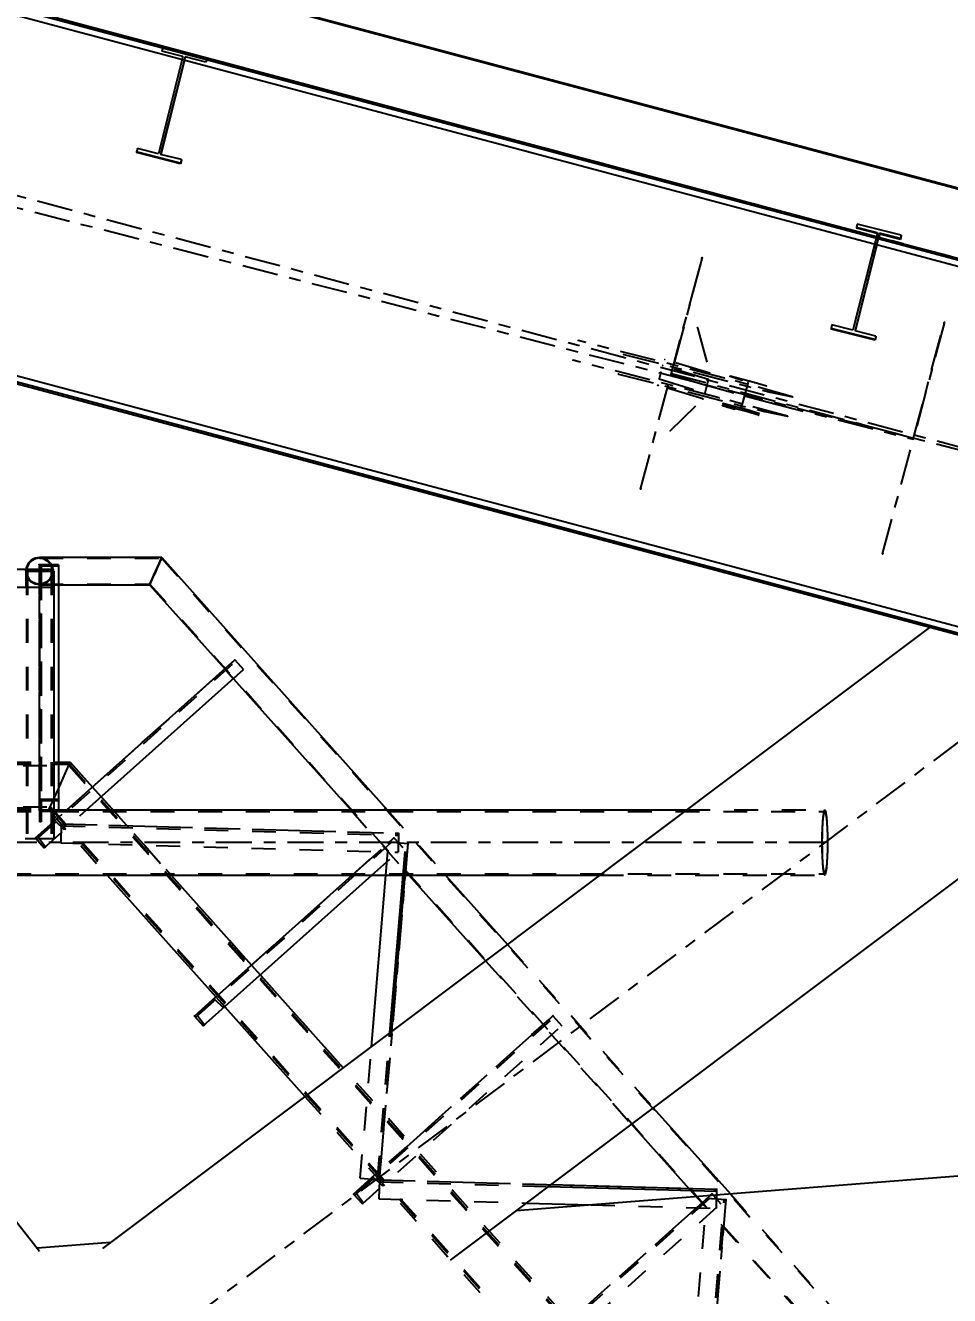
# Model space of a CAD drawing. Header units: millimetres. Extents: x 2368 to 8313, y 7493 to 11698.
# Drawn here: x 6956.3 to 7033.7, y 11152.7 to 11259.1 of the extents above; entities that cross this region are included whole.
import ezdxf

# ---------------------------------------------------------------- set-up
doc = ezdxf.new("R2010")
doc.units = ezdxf.units.MM
for name, pattern in [('XKITLINE00', [0]), ('XKITLINE02', [4, 2, -2]), ('XKITLINE03', [6, 3, -1, 1, -1])]:
    doc.linetypes.add(name, pattern=pattern)
doc.styles.add('ROMANS', font='romans.shx')
doc.dimstyles.new('MD300', dxfattribs={"dimtxt": 2.5, "dimasz": 2.5, "dimexe": 1, "dimexo": 1, "dimgap": 0.5, "dimtad": 1, "dimdec": 1, "dimlfac": 50, "dimrnd": 0.5, "dimdsep": 46, "dimtxsty": 'ROMANS', "dimcen": 1, "dimclrd": 146, "dimclre": 146, "dimclrt": 30, "dimadec": 1, "dimazin": 2, "dimtfac": 1, "dimtdec": 1, "dimtmove": 0, "dimatfit": 1, "dimfxl": 1, "dimtolj": 1, "dimtzin": 0, "dimlwd": -1, "dimlwe": -1, "dimarcsym": 0})

# ---------------------------------------------------------------- blocks, each defined once
blk = doc.blocks.new('*D42')
at = {"color": 146, "transparency": 16777216}
for p, q in [((6918.69, 11189.66), (6918.69, 10968.16)), ((7026.59, 11121.22), (7026.59, 10968.16)), ((6921.19, 10969.16), (7024.09, 10969.16))]:
    blk.add_line(p, q, dxfattribs=at)
for points in [[(6921.19, 10969.58), (6921.19, 10968.75), (6918.69, 10969.16)], [(7024.09, 10969.58), (7024.09, 10968.75), (7026.59, 10969.16)]]:
    blk.add_solid(points, dxfattribs=at)
at = {"layer": 'Defpoints', "color": 0, "transparency": 16777216}
for p in [(6918.69, 11190.66), (7026.59, 11122.22), (7026.59, 10969.16)]:
    blk.add_point(p, dxfattribs=at)
at = {"color": 30, "transparency": 16777216, "insert": (6972.64, 10970.91), "char_height": 2.5, "attachment_point": 5, "style": 'ROMANS'}
blk.add_mtext('\\A1;5395', dxfattribs=at)

msp = doc.modelspace()

# ---------------------------------------------------------------- linework, layer by layer
at = {"color": 8, "linetype": 'XKITLINE00'}
for p, q in [((7064.0986, 11237.4567), (6914.458, 11277.366)), ((7064.1243, 11237.5533), (6914.4838, 11277.4626)), ((7069.2414, 11230.1355), (6912.4567, 11271.9501)), ((7027.55, 11241.4085), (6912.4898, 11272.0951)), ((7068.907, 11229.7021), (6912.3439, 11271.4577)), ((6967.7629, 11257.2457), (6967.6917, 11256.9625)), ((6969.4432, 11256.522), (6967.6917, 11256.9625)), ((6971.4482, 11256.3189), (6967.7629, 11257.2457)), ((6969.4432, 11256.522), (6967.3912, 11248.357)), ((6969.6255, 11256.4761), (6967.5736, 11248.3112)), ((6969.5711, 11256.1951), (6967.5875, 11248.3077)), ((6971.377, 11256.0356), (6969.6255, 11256.4761)), ((6971.4482, 11256.3189), (6971.377, 11256.0356)), ((6971.4482, 11256.3189), (6971.4482, 11256.3017)), ((6965.6397, 11248.7975), (6965.5685, 11248.5142)), ((6969.2539, 11247.5874), (6965.5685, 11248.5142)), ((6965.5685, 11248.5142), (6965.5685, 11248.4554)), ((6969.2539, 11247.5292), (6965.5685, 11248.4554)), ((6967.3912, 11248.357), (6965.6397, 11248.7975)), ((6969.3251, 11247.8707), (6967.5736, 11248.3112)), ((6969.3251, 11247.8707), (6969.2539, 11247.5874)), ((6969.3251, 11247.8123), (6969.2539, 11247.5292)), ((6969.2539, 11247.5874), (6969.2539, 11247.5292)), ((6969.3251, 11247.8123), (6969.3113, 11247.8157)), ((6969.3251, 11247.8707), (6969.3251, 11247.8123)), ((7035.3757, 11207.776), (6905.6855, 11242.3645)), ((7049.2508, 11204.2294), (6905.7187, 11242.5095)), ((7049.5877, 11204.662), (6905.8314, 11243.002)), ((7025.9536, 11242.4664), (7025.8824, 11242.1831)), ((7027.6339, 11241.7426), (7025.8824, 11242.1831)), ((7025.8824, 11242.1831), (7025.8824, 11242.117)), ((7027.6184, 11241.6807), (7025.8824, 11242.117)), ((7029.6389, 11241.5395), (7025.9536, 11242.4664)), ((7027.6339, 11241.7426), (7025.5817, 11233.5777)), ((7027.8162, 11241.6967), (7025.7641, 11233.5318)), ((7068.8207, 11230.4016), (7027.7316, 11241.3601)), ((7027.8162, 11241.631), (7027.7471, 11241.3559)), ((7029.5677, 11241.2562), (7027.8162, 11241.6967)), ((7027.8162, 11241.6967), (7027.8162, 11241.631)), ((7029.5677, 11241.1908), (7027.8162, 11241.631)), ((7029.6389, 11241.5395), (7029.5677, 11241.2562)), ((7029.6389, 11241.4739), (7029.5677, 11241.1908)), ((7029.5677, 11241.2562), (7029.5677, 11241.1908)), ((7029.6389, 11241.4739), (7029.6234, 11241.4778)), ((7029.6389, 11241.5395), (7029.6389, 11241.4739)), ((7027.5876, 11240.7221), (7025.7782, 11233.5283)), ((6895.2793, 11235.0491), (6957.4395, 11156.4415)), ((7023.8303, 11234.0182), (7023.7591, 11233.7349)), ((7027.4444, 11232.808), (7023.7591, 11233.7349)), ((7023.7591, 11233.7349), (7023.7591, 11233.6749)), ((7027.4444, 11232.7487), (7023.7591, 11233.6749)), ((7025.5817, 11233.5777), (7023.8303, 11234.0182)), ((7027.5156, 11233.0913), (7025.7641, 11233.5318)), ((7027.5156, 11233.0913), (7027.4444, 11232.808)), ((7027.5156, 11233.0317), (7027.4444, 11232.7487)), ((7027.4444, 11232.808), (7027.4444, 11232.7487)), ((7027.5156, 11233.0317), (7027.5015, 11233.0353)), ((7027.5156, 11233.0913), (7027.5156, 11233.0317)), ((7031.995, 11208.6776), (6962.7022, 11156.6494)), ((7050.6098, 11199.7952), (6991.8447, 11155.6716)), ((7068.1419, 11165.3416), (6997.3668, 11159.8179)), ((6963.3905, 11157.1661), (6957.2457, 11156.6866))]:
    msp.add_line(p, q, dxfattribs=at)
at = {"color": 8, "linetype": 'XKITLINE03'}
for p, q in [((6913.0148, 11271.9551), (7062.6554, 11232.0458)), ((7062.6555, 11232.0458), (6913.0149, 11271.9551)), ((7058.7281, 11217.3205), (6856.5882, 11269.2452)), ((7058.7281, 11217.3205), (6909.0876, 11257.2298)), ((7058.7282, 11217.3205), (6909.0877, 11257.2298)), ((6967.4112, 11247.9923), (6967.4112, 11248.0508)), ((7010.3443, 11229.8637), (7012.9382, 11239.5897)), ((7012.9569, 11239.6597), (7010.3629, 11229.9337)), ((7012.9382, 11239.5897), (7012.9569, 11239.6597)), ((7012.5714, 11233.7912), (7013.584, 11229.9824)), ((7030.635, 11224.4522), (7033.229, 11234.1782)), ((7033.2476, 11234.2481), (7030.6537, 11224.5221)), ((7033.229, 11234.1782), (7033.2476, 11234.2481)), ((7014.8265, 11229.5674), (7002.564, 11232.7174)), ((7025.6017, 11233.2118), (7025.6017, 11233.2715)), ((7006.3784, 11231.5531), (7018.6409, 11228.4031)), ((7014.3885, 11227.9251), (7002.126, 11231.075)), ((7013.4902, 11229.4468), (7009.648, 11230.6196)), ((7013.584, 11229.9824), (7009.8326, 11231.1274)), ((7005.9404, 11229.9107), (7018.2029, 11226.7608)), ((7007.7852, 11220.2684), (7010.3443, 11229.8637)), ((7009.4821, 11230.0643), (7009.3492, 11229.499)), ((7009.3492, 11229.499), (7013.1913, 11228.3262)), ((7010.363, 11229.9341), (7010.3444, 11229.8641)), ((7010.3444, 11229.8641), (7012.7124, 11229.141)), ((7030.6538, 11224.5225), (7010.363, 11229.9341)), ((7013.3573, 11228.8815), (7013.4902, 11229.4468)), ((7020.5333, 11228.0092), (7014.8265, 11229.5674)), ((7017.3219, 11229.1994), (7015.3012, 11229.7184)), ((7015.3012, 11229.7184), (7016.3155, 11229.4088)), ((7016.7981, 11229.2268), (7016.2313, 11227.1015)), ((7018.3362, 11228.8898), (7017.3219, 11229.1994)), ((7013.0069, 11227.8184), (7009.2555, 11228.9634)), ((7012.7124, 11229.141), (7016.4941, 11228.0872)), ((7013.1913, 11228.3262), (7013.3573, 11228.8815)), ((7018.6409, 11228.4031), (7020.5333, 11228.0092)), ((7010.268, 11225.1546), (7013.0069, 11227.8184)), ((7020.0953, 11226.3669), (7014.3885, 11227.9251)), ((7016.6726, 11226.7649), (7014.6519, 11227.2839)), ((7014.6519, 11227.2839), (7015.6662, 11226.9743)), ((7016.7139, 11226.9194), (7014.6931, 11227.4385)), ((7014.6931, 11227.4385), (7015.7074, 11227.1289)), ((7016.4941, 11228.0872), (7018.5205, 11227.5567)), ((7018.5205, 11227.5567), (7030.6351, 11224.4525)), ((7017.6869, 11226.4553), (7016.6726, 11226.7649)), ((7017.7282, 11226.6098), (7016.7139, 11226.9194)), ((7018.2029, 11226.7608), (7020.0953, 11226.3669)), ((7028.0759, 11214.8568), (7030.635, 11224.4522)), ((7007.8038, 11220.3383), (7007.7852, 11220.2684)), ((7058.7281, 11217.3205), (6957.6582, 11141.4324)), ((7058.7282, 11217.3205), (6957.6582, 11141.4324)), ((7028.0946, 11214.9267), (7028.0759, 11214.8568))]:
    msp.add_line(p, q, dxfattribs=at)
at = {"color": 7, "linetype": 'XKITLINE00'}
for p, q in [((6956.7473, 11214.3129), (6956.4944, 11214.06)), ((6956.7473, 11214.3129), (6956.4944, 11214.06)), ((6956.7515, 11214.3129), (6956.4986, 11214.06)), ((6957.066, 11214.4752), (6956.7473, 11214.3129)), ((6957.066, 11214.4752), (6956.7473, 11214.3129)), ((6957.0702, 11214.4752), (6956.7515, 11214.3129)), ((6957.0888, 11214.4182), (6956.7868, 11214.2643)), ((6957.4235, 11214.5312), (6957.0702, 11214.4752)), ((6957.4192, 11214.5312), (6957.0721, 11214.4762)), ((6957.4192, 11214.5312), (6957.0721, 11214.4762)), ((6957.4235, 11214.4712), (6957.0888, 11214.4182)), ((6957.4213, 11214.5308), (6957.4192, 11214.5312)), ((6967.6855, 11214.5312), (6957.4192, 11214.5312)), ((6957.4213, 11214.5308), (6957.4192, 11214.5312)), ((6957.7539, 11214.4182), (6957.4213, 11214.4708)), ((6957.7539, 11214.4182), (6957.4213, 11214.4708)), ((6957.7767, 11214.4752), (6957.4235, 11214.5312)), ((6957.7582, 11214.4182), (6957.4235, 11214.4712)), ((6958.0558, 11214.2643), (6957.7539, 11214.4182)), ((6958.0558, 11214.2643), (6957.7539, 11214.4182)), ((6958.0601, 11214.2643), (6957.7582, 11214.4182)), ((6958.0954, 11214.3129), (6957.7767, 11214.4752)), ((6958.3483, 11214.06), (6958.0954, 11214.3129)), ((6967.3321, 11213.7414), (6967.5878, 11214.3129)), ((6967.3321, 11213.7414), (6967.5878, 11214.3129)), ((6967.6605, 11214.4752), (6967.5878, 11214.3129)), ((6967.5878, 11214.3129), (6967.6605, 11214.4752)), ((6967.6855, 11214.5312), (6967.6605, 11214.4752)), ((6967.6855, 11214.5312), (6967.6605, 11214.4752)), ((6967.6855, 11214.5312), (6986.5748, 11193.3881)), ((6920.934, 11213.5582), (6958.5666, 11213.5581)), ((6956.303, 11213.5581), (6956.3321, 11213.7414)), ((6956.303, 11213.5581), (6956.3321, 11213.7414)), ((6956.3073, 11213.5581), (6956.3363, 11213.7414)), ((6956.4944, 11214.06), (6956.3321, 11213.7414)), ((6956.4944, 11214.06), (6956.3321, 11213.7414)), ((6956.4986, 11214.06), (6956.3363, 11213.7414)), ((6956.3673, 11213.5581), (6956.3933, 11213.7228)), ((6956.5472, 11214.0247), (6956.3933, 11213.7228)), ((6956.7868, 11214.2643), (6956.5472, 11214.0247)), ((6957.4193, 11213.9387), (6958.3436, 11213.9387)), ((6957.4193, 11213.9364), (6957.4193, 11213.5581)), ((6957.4193, 11213.9364), (6958.3448, 11213.9364)), ((6957.5793, 11213.8366), (6957.5793, 11213.5581)), ((6957.5793, 11213.8366), (6958.3956, 11213.8366)), ((6958.2954, 11214.0247), (6958.0558, 11214.2643)), ((6958.2954, 11214.0247), (6958.0558, 11214.2643)), ((6958.2997, 11214.0247), (6958.0601, 11214.2643)), ((6958.2954, 11214.0247), (6958.3393, 11213.9387)), ((6958.2954, 11214.0247), (6958.3393, 11213.9387)), ((6958.2997, 11214.0247), (6958.4536, 11213.7228)), ((6958.3483, 11214.06), (6958.5106, 11213.7414)), ((6958.4101, 11213.9387), (6959.0193, 11213.9387)), ((6958.4113, 11213.9364), (6959.0193, 11213.9364)), ((6958.4536, 11213.7228), (6958.4797, 11213.5581)), ((6958.4621, 11213.8366), (6959.0193, 11213.8366)), ((6958.5106, 11213.7414), (6958.5397, 11213.5581)), ((6958.5666, 11213.5581), (6958.5666, 11212.0581)), ((6958.5666, 11213.3881), (6958.6233, 11213.3881)), ((6958.6233, 11213.3881), (6958.6233, 11190.9882)), ((6959.0193, 11213.9364), (6959.0193, 11213.408)), ((6959.0193, 11213.408), (6959.0193, 11194.2948)), ((6966.8733, 11212.7163), (6967.3321, 11213.7414)), ((6966.8733, 11212.7163), (6967.174, 11213.3881)), ((6967.3321, 11213.7414), (6967.174, 11213.3881)), ((6959.0192, 11212.2452), (6966.6624, 11212.2452)), ((6966.6875, 11212.3011), (6966.6624, 11212.2452)), ((6966.6875, 11212.3011), (6966.6624, 11212.2452)), ((6966.6624, 11212.2452), (6972.9516, 11205.2056)), ((6966.6875, 11212.3011), (6966.8733, 11212.7163)), ((6966.6875, 11212.3011), (6966.8733, 11212.7163)), ((6920.7517, 11212.0582), (6958.5666, 11212.0581)), ((6959.7242, 11193.3881), (6973.8041, 11205.9673)), ((6973.8041, 11205.9673), (6974.537, 11205.1469)), ((6961.3753, 11193.3881), (6974.537, 11205.1469)), ((6973.6844, 11204.3853), (6983.5094, 11193.3881)), ((6959.0192, 11197.3881), (6960.0135, 11197.3881)), ((6959.0193, 11195.1666), (6960.0135, 11197.3881)), ((6959.0193, 11195.1666), (6960.0135, 11197.3881)), ((6960.0135, 11197.3881), (6961.8725, 11195.3074)), ((6958.6233, 11194.2948), (6959.0193, 11194.2948)), ((6958.6233, 11194.1796), (6959.0193, 11194.1796)), ((6959.0192, 11194.1796), (6959.0192, 11193.2884)), ((6959.0193, 11194.2948), (6959.0193, 11194.1796)), ((6962.6053, 11194.4871), (6963.5871, 11193.3881)), ((6958.6233, 11193.2884), (6959.0192, 11193.2884)), ((6959.0193, 11193.3881), (7011.632, 11193.3881)), ((6956.2233, 11190.9882), (6958.6233, 11190.9882)), ((6932.5409, 11187.9281), (7004.3602, 11187.9281)), ((6963.1012, 11187.9281), (6972.2143, 11177.7277)), ((6968.4651, 11187.9281), (6975.1972, 11180.3926)), ((6970.4245, 11176.1286), (6983.6318, 11187.9281)), ((6971.1574, 11175.3083), (6985.2828, 11187.9281)), ((6985.2468, 11173.5769), (6986.4626, 11187.9281)), ((6986.7901, 11174.7357), (6987.9077, 11187.9281)), ((6986.9616, 11174.8645), (6988.0683, 11187.9281)), ((6988.3873, 11187.9281), (6994.8002, 11180.7501)), ((6991.4528, 11187.9281), (6996.6349, 11182.1277)), ((6975.9301, 11179.5723), (6982.8764, 11171.7971)), ((6970.4245, 11176.1286), (6971.1574, 11175.3083)), ((6972.9472, 11176.9073), (6979.6661, 11169.3867)), ((7008.8581, 11168.4461), (7015.3151, 11161.2187)), ((7007.0234, 11167.0685), (7011.8397, 11161.6776)), ((7000.0685, 11161.8465), (7014.1632, 11161.4526)), ((7000.2741, 11162.0008), (7014.1677, 11161.6125)), ((7013.6269, 11161.0869), (7013.7788, 11161.2226)), ((7013.7788, 11161.2226), (7013.8823, 11161.1068)), ((7014.1677, 11161.6125), (7014.1632, 11161.4526)), ((6998.2188, 11160.4576), (7003.6274, 11160.3065))]:
    msp.add_line(p, q, dxfattribs=at)
at = {"color": 3, "linetype": 'XKITLINE02'}
for p, q in [((6957.0845, 11214.4182), (6956.7826, 11214.2643)), ((6957.0845, 11214.4182), (6956.7826, 11214.2643)), ((6957.0721, 11214.4762), (6957.066, 11214.4752)), ((6957.0721, 11214.4762), (6957.066, 11214.4752)), ((6957.4192, 11214.4712), (6957.0845, 11214.4182)), ((6957.4192, 11214.4712), (6957.0845, 11214.4182)), ((6957.4213, 11214.4708), (6957.4192, 11214.4712)), ((6957.4192, 11214.4712), (6967.6587, 11214.4712)), ((6957.4213, 11214.4708), (6957.4192, 11214.4712)), ((6957.7724, 11214.4752), (6957.4213, 11214.5308)), ((6957.7724, 11214.4752), (6957.4213, 11214.5308)), ((6958.0911, 11214.3129), (6957.7724, 11214.4752)), ((6958.0911, 11214.3129), (6957.7724, 11214.4752)), ((6958.344, 11214.06), (6958.0911, 11214.3129)), ((6958.344, 11214.06), (6958.0911, 11214.3129)), ((6967.4589, 11214.0247), (6967.6605, 11214.4752)), ((6967.4589, 11214.0247), (6967.635, 11214.4182)), ((6967.4747, 11214.06), (6967.635, 11214.4182)), ((6967.6605, 11214.4752), (6967.5878, 11214.3129)), ((6967.5878, 11214.3129), (6967.5879, 11214.3129)), ((6967.6587, 11214.4712), (6967.635, 11214.4182)), ((6967.6587, 11214.4712), (6967.635, 11214.4182)), ((6967.6587, 11214.4712), (6967.635, 11214.4182)), ((6967.6587, 11214.4712), (6967.635, 11214.4182)), ((6967.6587, 11214.4712), (7029.6712, 11145.0597)), ((6967.6855, 11214.5312), (6967.6605, 11214.4752)), ((6967.6855, 11214.5312), (6967.6605, 11214.4752)), ((6920.9134, 11213.3882), (6958.4086, 11213.3881)), ((6956.2193, 11213.3881), (6958.6193, 11213.3881)), ((6956.2193, 11213.3881), (6958.6193, 11213.3881)), ((6956.2193, 11213.3881), (6958.6193, 11213.3881)), ((6956.2233, 11213.3881), (6958.5666, 11213.3881)), ((6956.2761, 11213.3882), (6956.303, 11213.5581)), ((6956.2761, 11213.3882), (6956.303, 11213.5581)), ((6956.2761, 11213.3882), (6956.3321, 11213.035)), ((6956.2761, 11213.3882), (6956.3321, 11213.035)), ((6956.2803, 11213.3882), (6956.3073, 11213.5581)), ((6956.2803, 11213.5581), (6956.2803, 11212.0581)), ((6956.2803, 11213.3882), (6956.3363, 11213.035)), ((6956.3891, 11213.7228), (6956.3361, 11213.3882)), ((6956.3891, 11213.7228), (6956.3361, 11213.3882)), ((6956.3361, 11213.3882), (6956.3891, 11213.0535)), ((6956.3361, 11213.3882), (6956.3891, 11213.0535)), ((6956.3403, 11213.3882), (6956.3673, 11213.5581)), ((6956.3403, 11213.3882), (6956.3933, 11213.0535)), ((6956.3553, 11213.3881), (6956.3553, 11190.9882)), ((6956.3553, 11213.3881), (6956.3553, 11190.9882)), ((6956.3553, 11213.3881), (6956.3553, 11190.9882)), ((6956.3593, 11213.3881), (6956.3593, 11190.9882)), ((6956.4383, 11213.3881), (6956.3775, 11212.0581)), ((6956.543, 11214.0247), (6956.3891, 11213.7228)), ((6956.543, 11214.0247), (6956.3891, 11213.7228)), ((6956.4321, 11213.3881), (6956.4321, 11190.9882)), ((6956.4321, 11213.3881), (6956.4321, 11190.9882)), ((6956.4321, 11213.3881), (6956.4321, 11190.9882)), ((6956.4361, 11213.3881), (6956.4361, 11190.9882)), ((6956.7826, 11214.2643), (6956.543, 11214.0247)), ((6956.7826, 11214.2643), (6956.543, 11214.0247)), ((6957.4192, 11213.9364), (6957.4193, 11193.3882)), ((6957.4192, 11213.9364), (6957.4192, 11212.9534)), ((6959.0192, 11213.9364), (6957.4192, 11213.9364)), ((6957.4193, 11213.9364), (6957.4192, 11192.3907)), ((6957.4193, 11213.9387), (6957.4193, 11193.1427)), ((6957.4193, 11213.5581), (6957.4193, 11211.5785)), ((6957.5792, 11213.8381), (6957.5793, 11193.2899)), ((6957.5792, 11213.8381), (6957.5792, 11212.9534)), ((6959.0192, 11213.8381), (6957.5792, 11213.8381)), ((6957.5793, 11213.8366), (6957.5792, 11192.3907)), ((6957.5793, 11213.8235), (6957.5793, 11193.1427)), ((6959.0193, 11213.8235), (6957.5793, 11213.8235)), ((6957.5793, 11213.5581), (6957.5793, 11211.5785)), ((6958.3393, 11213.9387), (6958.4493, 11213.7228)), ((6958.3393, 11213.9387), (6958.4493, 11213.7228)), ((6958.3436, 11213.9387), (6958.4101, 11213.9387)), ((6958.344, 11214.06), (6958.5063, 11213.7414)), ((6958.344, 11214.06), (6958.5063, 11213.7414)), ((6958.3448, 11213.9364), (6958.4113, 11213.9364)), ((6958.3956, 11213.8366), (6958.4621, 11213.8366)), ((6958.4065, 11213.3881), (6958.4065, 11190.9882)), ((6958.4065, 11213.3881), (6958.4065, 11190.9882)), ((6958.4065, 11213.3881), (6958.4065, 11190.9882)), ((6958.4086, 11213.3881), (6958.4694, 11212.0581)), ((6958.4105, 11213.3881), (6958.4105, 11190.9882)), ((6958.4493, 11213.7228), (6958.5023, 11213.3882)), ((6958.4493, 11213.7228), (6958.5023, 11213.3882)), ((6958.5023, 11213.3882), (6958.4493, 11213.0535)), ((6958.5023, 11213.3882), (6958.4493, 11213.0535)), ((6958.5066, 11213.3882), (6958.4536, 11213.0535)), ((6958.4797, 11213.5581), (6958.5066, 11213.3882)), ((6958.4833, 11213.3881), (6958.4833, 11190.9882)), ((6958.4833, 11213.3881), (6958.4833, 11190.9882)), ((6958.4833, 11213.3881), (6958.4833, 11190.9882)), ((6958.4873, 11213.3881), (6958.4873, 11190.9882)), ((6958.5063, 11213.7414), (6958.5623, 11213.3882)), ((6958.5063, 11213.7414), (6958.5623, 11213.3882)), ((6958.5623, 11213.3882), (6958.5063, 11213.035)), ((6958.5623, 11213.3882), (6958.5063, 11213.035)), ((6958.5666, 11213.3882), (6958.5106, 11213.035)), ((6958.5397, 11213.5581), (6958.5666, 11213.3882)), ((6958.6193, 11213.3881), (6958.6193, 11190.9882)), ((6958.6193, 11213.3881), (6958.6193, 11190.9882)), ((6958.6193, 11213.3881), (6958.6193, 11190.9882)), ((6959.0192, 11213.9364), (6959.0193, 11193.2899)), ((6959.0193, 11213.5195), (6959.0192, 11194.1796)), ((6959.0193, 11213.9387), (6959.0193, 11213.408)), ((6966.8891, 11212.7516), (6967.3238, 11213.7228)), ((6967.0159, 11213.035), (6967.4747, 11214.06)), ((6967.174, 11213.3882), (6967.0159, 11213.035)), ((6967.0242, 11213.0535), (6967.4589, 11214.0247)), ((6967.174, 11213.3882), (6967.5661, 11214.2643)), ((6967.174, 11213.3881), (6967.174, 11213.3882)), ((6967.4747, 11214.06), (6967.3321, 11213.7414)), ((6967.3321, 11213.7414), (6967.3321, 11213.7414)), ((6967.4747, 11214.06), (6967.4747, 11214.06)), ((6956.3321, 11213.035), (6956.4944, 11212.7163)), ((6956.3321, 11213.035), (6956.4944, 11212.7163)), ((6956.3363, 11213.035), (6956.4986, 11212.7163)), ((6956.3891, 11213.0535), (6956.543, 11212.7516)), ((6956.3891, 11213.0535), (6956.543, 11212.7516)), ((6956.3933, 11213.0535), (6956.5472, 11212.7516)), ((6956.7473, 11212.4635), (6956.4944, 11212.7163)), ((6956.7473, 11212.4635), (6956.4944, 11212.7163)), ((6956.7515, 11212.4635), (6956.4986, 11212.7163)), ((6956.7826, 11212.512), (6956.543, 11212.7516)), ((6956.7826, 11212.512), (6956.543, 11212.7516)), ((6956.7868, 11212.512), (6956.5472, 11212.7516)), ((6957.066, 11212.3011), (6956.7473, 11212.4635)), ((6957.066, 11212.3011), (6956.7473, 11212.4635)), ((6957.0702, 11212.3011), (6956.7515, 11212.4635)), ((6957.0845, 11212.3582), (6956.7826, 11212.512)), ((6957.0845, 11212.3582), (6956.7826, 11212.512)), ((6957.0888, 11212.3582), (6956.7868, 11212.512)), ((6957.4192, 11212.2452), (6957.066, 11212.3011)), ((6957.4192, 11212.2452), (6957.066, 11212.3011)), ((6957.4235, 11212.2452), (6957.0702, 11212.3011)), ((6957.4192, 11212.3052), (6957.0845, 11212.3582)), ((6957.4192, 11212.3052), (6957.0845, 11212.3582)), ((6957.4235, 11212.3052), (6957.0888, 11212.3582)), ((6957.4192, 11212.9534), (6957.4193, 11192.4052)), ((6957.5792, 11212.9534), (6957.4192, 11212.9534)), ((6957.7539, 11212.3582), (6957.4192, 11212.3052)), ((6957.7539, 11212.3582), (6957.4192, 11212.3052)), ((6957.4192, 11212.3052), (6966.6893, 11212.3052)), ((6957.7724, 11212.3011), (6957.4192, 11212.2452)), ((6957.7724, 11212.3011), (6957.4192, 11212.2452)), ((6957.4192, 11212.2452), (6959.0192, 11212.2452)), ((6957.5793, 11212.9389), (6957.4193, 11212.9389)), ((6957.5793, 11212.7866), (6957.4193, 11212.7866)), ((6957.7582, 11212.3582), (6957.4235, 11212.3052)), ((6957.7767, 11212.3011), (6957.4235, 11212.2452)), ((6957.5792, 11212.9534), (6957.5793, 11192.4052)), ((6958.0558, 11212.512), (6957.7539, 11212.3582)), ((6958.0558, 11212.512), (6957.7539, 11212.3582)), ((6958.0601, 11212.512), (6957.7582, 11212.3582)), ((6958.0911, 11212.4635), (6957.7724, 11212.3011)), ((6958.0911, 11212.4635), (6957.7724, 11212.3011)), ((6958.0954, 11212.4635), (6957.7767, 11212.3011)), ((6958.2954, 11212.7516), (6958.0558, 11212.512)), ((6958.2954, 11212.7516), (6958.0558, 11212.512)), ((6958.2997, 11212.7516), (6958.0601, 11212.512)), ((6958.344, 11212.7163), (6958.0911, 11212.4635)), ((6958.344, 11212.7163), (6958.0911, 11212.4635)), ((6958.3483, 11212.7163), (6958.0954, 11212.4635)), ((6958.4493, 11213.0535), (6958.2954, 11212.7516)), ((6958.4493, 11213.0535), (6958.2954, 11212.7516)), ((6958.4536, 11213.0535), (6958.2997, 11212.7516)), ((6958.5063, 11213.035), (6958.344, 11212.7163)), ((6958.5063, 11213.035), (6958.344, 11212.7163)), ((6958.5106, 11213.035), (6958.3483, 11212.7163)), ((6966.6875, 11212.3011), (6966.6624, 11212.2452)), ((6966.6875, 11212.3011), (6966.6624, 11212.2452)), ((6966.6875, 11212.3011), (6966.7818, 11212.512)), ((6966.7601, 11212.4635), (6966.6875, 11212.3011)), ((6966.713, 11212.3582), (6966.6893, 11212.3052)), ((6966.713, 11212.3582), (6966.6893, 11212.3052)), ((6966.713, 11212.3582), (6966.6893, 11212.3052)), ((6966.713, 11212.3582), (6966.6893, 11212.3052)), ((6966.6893, 11212.3052), (7027.5052, 11144.233)), ((6966.713, 11212.3582), (6966.8891, 11212.7516)), ((6966.713, 11212.3582), (6966.7601, 11212.4634)), ((6966.7601, 11212.4635), (6967.0242, 11213.0535)), ((6966.7601, 11212.4635), (6967.0159, 11213.035)), ((6966.7601, 11212.4634), (6966.7601, 11212.4635)), ((6966.7819, 11212.512), (6967.0159, 11213.0349)), ((6966.8733, 11212.7163), (6966.8891, 11212.7516)), ((6966.8733, 11212.7163), (6966.8733, 11212.7163)), ((6967.0159, 11213.0349), (6967.0159, 11213.035)), ((6957.193, 11190.939), (6973.8974, 11205.8629)), ((6972.9516, 11205.2056), (6973.6844, 11204.3853)), ((6954.7233, 11197.3882), (6959.0192, 11197.3881)), ((6959.8898, 11197.1117), (6960.0135, 11197.3881)), ((6959.8898, 11197.1117), (6960.0135, 11197.3881)), ((6960.0135, 11197.3881), (7019.3588, 11130.9616)), ((6954.7233, 11197.2182), (6959.9374, 11197.2181)), ((6956.0533, 11197.1118), (6959.8898, 11197.1117)), ((6959.8898, 11197.1117), (7027.0443, 11121.9441)), ((6959.9374, 11197.2181), (7027.0919, 11122.0505)), ((6958.2233, 11193.3881), (6959.0193, 11195.1666)), ((6958.2233, 11193.3881), (6959.0193, 11195.1666)), ((6961.8725, 11195.3074), (6962.6053, 11194.4871)), ((6957.4193, 11194.2948), (6957.4193, 11193.1427)), ((6957.4193, 11194.2948), (6958.6233, 11194.2948)), ((6957.5793, 11194.1796), (6957.5793, 11193.1427)), ((6957.5793, 11194.1796), (6958.6233, 11194.1796)), ((6959.0193, 11194.2948), (6959.0193, 11194.1796)), ((6918.7321, 11193.3881), (6959.0193, 11193.3881)), ((6918.7321, 11193.2681), (7023.2184, 11193.2682)), ((6954.7233, 11193.5582), (6958.2994, 11193.5581)), ((6954.7233, 11193.3882), (6958.2233, 11193.3881)), ((6956.0533, 11193.6646), (6958.347, 11193.6645)), ((6957.0997, 11191.0434), (6959.7242, 11193.3881)), ((6957.4192, 11193.3882), (6959.0192, 11193.3882)), ((6957.4193, 11193.3882), (6957.4193, 11192.4052)), ((6957.4193, 11193.3882), (6959.0193, 11193.3882)), ((6957.5793, 11193.1427), (6957.4193, 11193.1427)), ((6957.5792, 11193.2884), (6958.6233, 11193.2884)), ((6957.5793, 11193.2899), (6957.5793, 11192.4052)), ((6959.0193, 11193.2899), (6957.5793, 11193.2899)), ((6957.8326, 11190.2231), (6961.3753, 11193.3881)), ((6958.2233, 11193.3881), (6963.1012, 11187.9281)), ((6958.2994, 11193.5581), (7025.4539, 11118.3905)), ((6958.347, 11193.6645), (7025.5015, 11118.4969)), ((6959.0193, 11193.3882), (6959.0193, 11193.2899)), ((6963.5871, 11193.3881), (6968.4651, 11187.9281)), ((6983.5094, 11193.3881), (6988.3873, 11187.9281)), ((6986.5748, 11193.3881), (6991.4528, 11187.9281)), ((7011.632, 11193.3881), (7023.2184, 11193.3882)), ((7023.1142, 11193.1178), (7023.0687, 11192.7926)), ((7023.165, 11193.3197), (7023.1142, 11193.1178)), ((7023.1673, 11193.2027), (7023.1188, 11193.0097)), ((7023.2184, 11193.3882), (7023.165, 11193.3197)), ((7023.2184, 11193.2682), (7023.1673, 11193.2027)), ((7023.2184, 11193.3882), (7023.2718, 11193.3197)), ((7023.2184, 11193.2682), (7023.2695, 11193.2027)), ((7023.2695, 11193.2027), (7023.318, 11193.0097)), ((7023.2718, 11193.3197), (7023.3225, 11193.1178)), ((7023.3225, 11193.1178), (7023.3681, 11192.7926)), ((6958.8895, 11192.6424), (6957.0997, 11191.0434)), ((6958.8241, 11192.3962), (6957.3517, 11191.0808)), ((6957.5792, 11192.3907), (6957.4192, 11192.3907)), ((6957.5793, 11192.4052), (6957.4193, 11192.4052)), ((6958.8241, 11192.3962), (6958.8241, 11192.3962)), ((6959.5209, 11191.7315), (6958.8241, 11192.3962)), ((6958.8895, 11192.6424), (6958.8895, 11192.6424)), ((6958.8895, 11192.6424), (6959.6224, 11191.8221)), ((6959.2566, 11192.2322), (6959.2119, 11190.6329)), ((6959.2521, 11192.0723), (6987.5133, 11191.2825)), ((6959.2566, 11192.2322), (6987.5177, 11191.4424)), ((7023.0307, 11192.3603), (7023.0021, 11191.8427)), ((7023.039, 11192.2855), (7023.0116, 11191.7906)), ((7023.0687, 11192.7926), (7023.0307, 11192.3603)), ((7023.0753, 11192.6987), (7023.039, 11192.2855)), ((7023.1188, 11193.0097), (7023.0753, 11192.6987)), ((7023.318, 11193.0097), (7023.3615, 11192.6987)), ((7023.3615, 11192.6987), (7023.3978, 11192.2855)), ((7023.3681, 11192.7926), (7023.4061, 11192.3603)), ((7023.3978, 11192.2855), (7023.4252, 11191.7906)), ((7023.4061, 11192.3603), (7023.4347, 11191.8427)), ((6956.2193, 11190.9882), (6958.6193, 11190.9882)), ((6956.2193, 11190.9882), (6958.6193, 11190.9882)), ((6956.2233, 11190.9882), (6958.6193, 11190.9882)), ((6957.0997, 11191.0434), (6957.0997, 11191.0434)), ((6957.0997, 11191.0434), (6957.8326, 11190.2231)), ((6957.0997, 11191.0434), (6957.8326, 11190.2231)), ((6957.3517, 11191.0808), (6957.3517, 11191.0808)), ((6957.3517, 11191.0808), (6957.934, 11190.3137)), ((6959.6224, 11191.8221), (6959.5209, 11191.7315)), ((6959.5209, 11191.7315), (6959.5209, 11191.7315)), ((6959.6224, 11191.8221), (6959.6224, 11191.8221)), ((6970.5178, 11176.0242), (6987.2221, 11190.9481)), ((6983.6318, 11187.9281), (6987.1289, 11191.0525)), ((6987.1289, 11191.0525), (6987.8617, 11190.2322)), ((6987.5177, 11191.4424), (6987.473, 11189.8431)), ((7022.9844, 11191.2656), (7022.9783, 11190.6582)), ((7023.0021, 11191.8427), (7022.9844, 11191.2656)), ((7022.9946, 11191.2389), (7022.9889, 11190.6582)), ((7023.0116, 11191.7906), (7022.9946, 11191.2389)), ((7023.4252, 11191.7906), (7023.4421, 11191.2389)), ((7023.4347, 11191.8427), (7023.4524, 11191.2656)), ((7023.4421, 11191.2389), (7023.4479, 11190.6582)), ((7023.4524, 11191.2656), (7023.4584, 11190.6582)), ((6957.934, 11190.3137), (6957.8326, 11190.2231)), ((6957.8326, 11190.2231), (6957.8326, 11190.2231)), ((6957.934, 11190.3137), (6957.934, 11190.3137)), ((6959.2119, 11190.6329), (6987.473, 11189.8431)), ((6985.2828, 11187.9281), (6987.8617, 11190.2322)), ((6986.4626, 11187.9281), (6986.6983, 11190.7103)), ((6986.6983, 11190.7103), (6988.2925, 11190.5752)), ((6987.9077, 11187.9281), (6988.1331, 11190.5887)), ((6988.0683, 11187.9281), (6988.2925, 11190.5752)), ((7022.9783, 11190.6582), (7022.9844, 11190.0507)), ((7022.9844, 11190.0507), (7023.0021, 11189.4736)), ((7022.9889, 11190.6582), (7022.9946, 11190.0774)), ((7022.9946, 11190.0774), (7023.0116, 11189.5257)), ((7023.4421, 11190.0774), (7023.4252, 11189.5257)), ((7023.4524, 11190.0507), (7023.4347, 11189.4736)), ((7023.4479, 11190.6582), (7023.4421, 11190.0774)), ((7023.4584, 11190.6582), (7023.4524, 11190.0507)), ((7023.0021, 11189.4736), (7023.0307, 11188.956)), ((7023.0116, 11189.5257), (7023.039, 11189.0308)), ((7023.0307, 11188.956), (7023.0687, 11188.5238)), ((7023.039, 11189.0308), (7023.0753, 11188.6176)), ((7023.3978, 11189.0308), (7023.3615, 11188.6176)), ((7023.4061, 11188.956), (7023.3681, 11188.5238)), ((7023.4252, 11189.5257), (7023.3978, 11189.0308)), ((7023.4347, 11189.4736), (7023.4061, 11188.956)), ((6918.7321, 11188.0481), (7023.2184, 11188.0482)), ((7004.3602, 11187.9281), (7023.2184, 11187.9282)), ((7023.0687, 11188.5238), (7023.1142, 11188.1985)), ((7023.0753, 11188.6176), (7023.1188, 11188.3066)), ((7023.1142, 11188.1985), (7023.165, 11187.9966)), ((7023.1188, 11188.3066), (7023.1673, 11188.1136)), ((7023.165, 11187.9966), (7023.2184, 11187.9282)), ((7023.1673, 11188.1136), (7023.2184, 11188.0482)), ((7023.2695, 11188.1136), (7023.2184, 11188.0482)), ((7023.2718, 11187.9966), (7023.2184, 11187.9282)), ((7023.318, 11188.3066), (7023.2695, 11188.1136)), ((7023.3225, 11188.1985), (7023.2718, 11187.9966)), ((7023.3615, 11188.6176), (7023.318, 11188.3066)), ((7023.3681, 11188.5238), (7023.3225, 11188.1985)), ((6996.6349, 11182.1277), (7008.8581, 11168.4461)), ((6975.1972, 11180.3926), (6975.9301, 11179.5723)), ((6994.8002, 11180.7501), (7007.0234, 11167.0685)), ((6972.2143, 11177.7276), (6970.4245, 11176.1286)), ((6972.1489, 11177.4814), (6970.6765, 11176.166)), ((6972.1489, 11177.4814), (6972.1489, 11177.4814)), ((6972.8457, 11176.8167), (6972.1489, 11177.4814)), ((6972.2143, 11177.7277), (6972.9472, 11176.9073)), ((6972.2143, 11177.7276), (6972.2143, 11177.7276)), ((6972.2143, 11177.7276), (6972.9472, 11176.9073)), ((6970.4245, 11176.1286), (6970.4245, 11176.1286)), ((6970.4245, 11176.1286), (6971.1574, 11175.3083)), ((6970.6765, 11176.166), (6970.6765, 11176.166)), ((6970.6765, 11176.166), (6971.2588, 11175.3989)), ((6972.9472, 11176.9073), (6972.8457, 11176.8167)), ((6972.8457, 11176.8167), (6972.8457, 11176.8167)), ((6972.9472, 11176.9073), (6972.9472, 11176.9073)), ((6983.7497, 11161.2136), (7000.454, 11176.1374)), ((6983.8429, 11161.1092), (7000.5473, 11176.033)), ((7000.454, 11176.1374), (7001.1869, 11175.3171)), ((6971.2588, 11175.3989), (6971.1574, 11175.3083)), ((6971.1574, 11175.3083), (6971.1574, 11175.3083)), ((6971.2588, 11175.3989), (6971.2588, 11175.3989)), ((6984.4825, 11160.3933), (7001.1869, 11175.3171)), ((6985.7465, 11162.417), (6986.7901, 11174.7357)), ((6985.9059, 11162.4035), (6986.9616, 11174.8645)), ((6984.3117, 11162.5386), (6985.2468, 11173.5769)), ((6979.6661, 11169.3867), (7014.3446, 11130.5702)), ((6985.5394, 11162.8126), (6983.7497, 11161.2136)), ((6985.474, 11162.5664), (6984.0016, 11161.2509)), ((6984.3117, 11162.5386), (6985.9059, 11162.4035)), ((6985.474, 11162.5664), (6985.474, 11162.5664)), ((6985.474, 11162.5664), (6986.1709, 11161.9017)), ((6985.5394, 11162.8126), (6985.5394, 11162.8126)), ((6985.5394, 11162.8126), (6986.2723, 11161.9923)), ((6985.9066, 11162.4023), (6985.8619, 11160.803)), ((6985.9021, 11162.2424), (7000.0685, 11161.8465)), ((6985.9065, 11162.4023), (7000.2741, 11162.0008)), ((6983.7497, 11161.2136), (6984.4825, 11160.3933)), ((6983.7497, 11161.2136), (6983.7497, 11161.2136)), ((6983.7497, 11161.2136), (6984.4825, 11160.3933)), ((6984.0016, 11161.2509), (6984.0016, 11161.2509)), ((6984.0016, 11161.2509), (6984.5839, 11160.4839)), ((6986.2723, 11161.9923), (6986.1709, 11161.9017)), ((6986.1709, 11161.9017), (6986.1709, 11161.9017)), ((6986.2723, 11161.9923), (6986.2723, 11161.9923)), ((6997.1678, 11146.1943), (7013.8721, 11161.1182)), ((7011.8397, 11161.6776), (7027.4452, 11144.2101)), ((7013.8823, 11161.1068), (7014.5117, 11160.4023)), ((7014.1632, 11161.4526), (7014.123, 11160.0132)), ((7015.3151, 11161.2187), (7029.7312, 11145.0826)), ((6984.5839, 11160.4839), (6984.4825, 11160.3933)), ((6984.4825, 11160.3933), (6984.4825, 11160.3933)), ((6984.5839, 11160.4839), (6984.5839, 11160.4839)), ((6985.8619, 11160.803), (6998.2188, 11160.4576)), ((6997.0745, 11146.2987), (7013.6269, 11161.0869)), ((6997.8074, 11145.4784), (7014.5117, 11160.4023)), ((7003.6274, 11160.3065), (7014.123, 11160.0132)), ((7010.9616, 11132.7087), (7013.3482, 11160.8804)), ((7012.3965, 11132.5871), (7014.7831, 11160.7588)), ((7012.5559, 11132.5736), (7014.9425, 11160.7453)), ((7013.3482, 11160.8804), (7014.9425, 11160.7453))]:
    msp.add_line(p, q, dxfattribs=at)
at = {"color": 1, "linetype": 'XKITLINE03'}
for p, q in [((6957.4193, 11193.3882), (6957.4192, 11213.9364)), ((6957.4193, 11213.9364), (6957.4192, 11193.3882)), ((6957.4193, 11194.2948), (6957.4193, 11213.9387)), ((6957.0997, 11191.0434), (6973.8041, 11205.9673)), ((6958.8895, 11192.6424), (6958.8895, 11192.6424)), ((6959.2566, 11192.2322), (6987.5177, 11191.4424)), ((6970.4245, 11176.1286), (6987.1289, 11191.0525)), ((7023.2184, 11190.6582), (6918.7321, 11190.6581)), ((6988.2925, 11190.5752), (6985.9059, 11162.4035)), ((6972.2143, 11177.7276), (6972.2143, 11177.7276)), ((6983.7497, 11161.2136), (7000.454, 11176.1374)), ((6985.5394, 11162.8126), (6985.5394, 11162.8126)), ((6985.9065, 11162.4023), (7014.1677, 11161.6125)), ((6997.0745, 11146.2987), (7013.7788, 11161.2226)), ((7014.9425, 11160.7453), (7012.5559, 11132.5736))]:
    msp.add_line(p, q, dxfattribs=at)
at = {"color": 8, "linetype": 'XKITLINE00'}
for centre in [(6967.4112, 11247.9923), (7012.9382, 11239.5897), (7012.9382, 11239.5897), (7012.9569, 11239.6597), (7012.9569, 11239.6597), (7012.5714, 11233.7912), (7033.229, 11234.1782), (7033.229, 11234.1782), (7033.2476, 11234.2481), (7033.2476, 11234.2481), (7002.564, 11232.7174), (7025.6017, 11233.2118), (7006.3784, 11231.5531), (7002.126, 11231.075), (7009.648, 11230.6196), (7009.8326, 11231.1274), (7005.9404, 11229.9107), (7009.3492, 11229.499), (7009.3492, 11229.499), (7009.4821, 11230.0643), (7010.3443, 11229.8637), (7010.3443, 11229.8637), (7010.3444, 11229.8641), (7010.3444, 11229.8641), (7010.3629, 11229.9337), (7010.363, 11229.9341), (7010.363, 11229.9341), (7013.4902, 11229.4468), (7013.4902, 11229.4468), (7013.584, 11229.9824), (7013.584, 11229.9824), (7014.8265, 11229.5674), (7014.8265, 11229.5674), (7015.3012, 11229.7184), (7015.3012, 11229.7184), (7016.3155, 11229.4088), (7016.7981, 11229.2268), (7017.3219, 11229.1994), (7017.3219, 11229.1994), (7009.2555, 11228.9634), (7012.7124, 11229.141), (7012.7124, 11229.141), (7013.1913, 11228.3262), (7013.1913, 11228.3262), (7013.3573, 11228.8815), (7013.3573, 11228.8815), (7018.3362, 11228.8898), (7018.6409, 11228.4031), (7018.6409, 11228.4031), (7013.0069, 11227.8184), (7013.0069, 11227.8184), (7014.3885, 11227.9251), (7014.3885, 11227.9251), (7014.6519, 11227.2839), (7014.6519, 11227.2839), (7014.6931, 11227.4385), (7014.6931, 11227.4385), (7015.7074, 11227.1289), (7016.2313, 11227.1015), (7016.4941, 11228.0872), (7016.4941, 11228.0872), (7018.5205, 11227.5567), (7018.5205, 11227.5567), (7020.5333, 11228.0092), (7020.5333, 11228.0092), (7015.6662, 11226.9743), (7016.6726, 11226.7649), (7016.6726, 11226.7649), (7016.7139, 11226.9194), (7016.7139, 11226.9194), (7017.6869, 11226.4553), (7017.7282, 11226.6098), (7018.2029, 11226.7608), (7018.2029, 11226.7608), (7020.0953, 11226.3669), (7020.0953, 11226.3669), (7010.268, 11225.1546), (7030.635, 11224.4522), (7030.635, 11224.4522), (7030.6351, 11224.4525), (7030.6537, 11224.5221), (7030.6538, 11224.5225), (7007.7852, 11220.2684), (7007.7852, 11220.2684), (7007.8038, 11220.3383), (7028.0759, 11214.8568), (7028.0759, 11214.8568), (7028.0946, 11214.9267)]:
    msp.add_circle(centre, 0.004, dxfattribs=at)
at = {"color": 1, "linetype": 'XKITLINE00'}
for centre in [(6957.4192, 11213.9364), (6957.4193, 11213.9387), (6957.4193, 11213.9364), (6973.8041, 11205.9673), (6957.4193, 11194.2948), (6957.4192, 11193.3882), (6957.4193, 11193.3882), (6958.8895, 11192.6424), (6959.2566, 11192.2322), (6957.0997, 11191.0434), (6987.1289, 11191.0525), (6987.5177, 11191.4424), (6988.2925, 11190.5752), (7023.2184, 11190.6582), (6972.2143, 11177.7276), (6970.4245, 11176.1286), (7000.454, 11176.1374), (6985.5394, 11162.8126), (6985.9059, 11162.4035), (6985.9065, 11162.4023), (6983.7497, 11161.2136), (7013.7788, 11161.2226), (7014.1677, 11161.6125), (7014.9425, 11160.7453)]:
    msp.add_circle(centre, 0.004, dxfattribs=at)

# ---------------------------------------------------------------- dimensions: what is measured, and where the dimension line sits
dim = msp.add_linear_dim(base=(7026.5883, 10969.1621), p1=(6918.6921, 11190.6581), p2=(7026.5883, 11122.2205), dimstyle='MD300')
dim.commit()
dim.dimension.update_dxf_attribs({"geometry": '*D42', "text_midpoint": (6972.6402, 10970.9121)})

# ---------------------------------------------------------------- leaders
msp.add_leader([(6936.2273, 11213.3881), (6959.3492, 11269.1082)], dimstyle='MD300', override={"dimgap": 0.5, "dimtad": 0})

doc.saveas('drawing.dxf')
